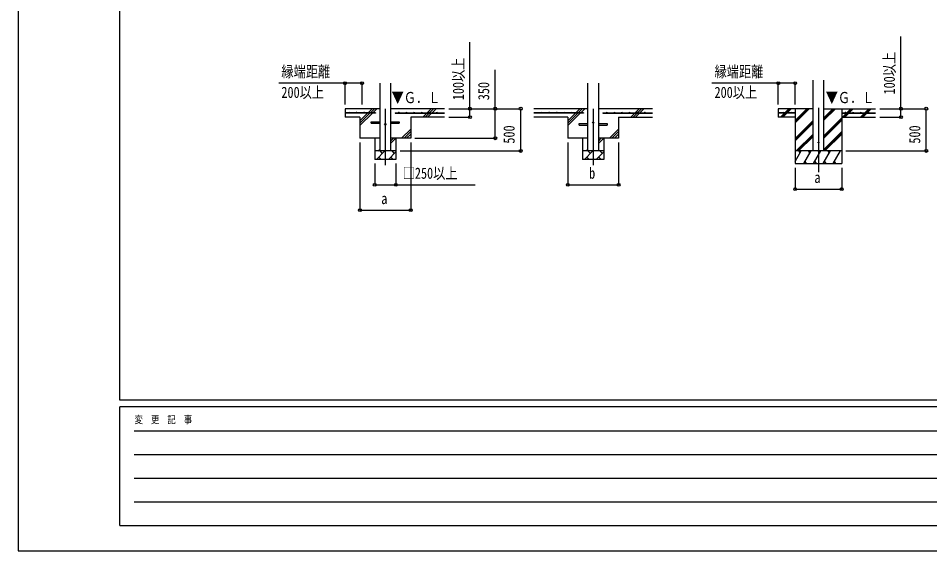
# Model space of a CAD drawing. Units: millimetres, scale not verified. Extents: x -16820 to 16820, y -11880 to 11880.
# Drawn here: x -16820 to -6047, y -11880 to -5584 of the extents above; entities that cross this region are included whole.
import ezdxf
from ezdxf.enums import TextEntityAlignment as Align

# ---------------------------------------------------------------- set-up
doc = ezdxf.new("R2010")
doc.units = ezdxf.units.MM
doc.header["$LTSCALE"] = 50
for name, color, linetype in [('0-4_YKK_12', 2, 'Continuous'), ('0-5_YKK_13', 4, 'Continuous'), ('0-6_YKK_A1', 4, 'Continuous'), ('0-7_YKK_D', 6, 'Continuous'), ('0-8_YKK_ZWAK', 7, 'Continuous')]:
    doc.layers.add(name, color=color, linetype=linetype)
doc.styles.add('ＭＳ ゴシック', font='')
doc.styles.get('ＭＳ ゴシック').set_extended_font_data('MS Gothic')

msp = doc.modelspace()

# ---------------------------------------------------------------- linework, layer by layer
at = {"layer": '0-4_YKK_12'}
for p, q in [((-12481.92, -6653), (-12481.92, -7318.95)), ((-10024.92, -6653), (-10024.92, -7318.95)), ((-7362.92, -6643.79), (-7362.92, -7403))]:
    msp.add_line(p, q, dxfattribs=at)
at = {"layer": '0-5_YKK_13'}
for p, q in [((-12646.92, -6810), (-12544.42, -6810)), ((-12646.92, -6826), (-12646.92, -6810)), ((-12646.92, -6826), (-12544.42, -6826)), ((-12419.42, -6810), (-12316.92, -6810)), ((-12419.42, -6826), (-12316.92, -6826)), ((-12316.92, -6810), (-12316.92, -6826)), ((-10189.92, -6830), (-10087.42, -6830)), ((-10189.92, -6846), (-10189.92, -6830)), ((-10189.92, -6846), (-10087.42, -6846)), ((-9962.42, -6830), (-9859.92, -6830)), ((-9962.42, -6846), (-9859.92, -6846)), ((-9859.92, -6830), (-9859.92, -6846))]:
    msp.add_line(p, q, dxfattribs=at)
for centre, radius in [((-12481.92, -6838), 8), ((-10024.92, -6818), 8), ((-7362.92, -7053), 5)]:
    msp.add_circle(centre, radius, dxfattribs=at)
at = {"layer": '0-6_YKK_A1'}
for p, q in [((-12544.42, -7153), (-12544.42, -6353)), ((-12419.42, -6353), (-12419.42, -7153)), ((-10087.42, -7153), (-10087.42, -6353)), ((-9962.42, -6353), (-9962.42, -7153)), ((-7425.42, -7153), (-7425.42, -6317.65)), ((-7300.42, -7153), (-7300.42, -6317.65)), ((-12544.42, -6653), (-12956.92, -6653)), ((-12956.92, -6653), (-12956.92, -6753)), ((-12685.99, -6700.5), (-12638.49, -6653)), ((-12657.71, -6700.5), (-12610.21, -6653)), ((-12629.42, -6700.5), (-12581.92, -6653)), ((-11781.92, -6653), (-12419.42, -6653)), ((-11985.99, -6700.5), (-11938.49, -6653)), ((-11957.71, -6700.5), (-11910.21, -6653)), ((-11929.42, -6700.5), (-11881.92, -6653)), ((-10087.42, -6653), (-10724.92, -6653)), ((-10228.99, -6700.5), (-10181.49, -6653)), ((-10200.71, -6700.5), (-10153.21, -6653)), ((-10172.42, -6700.5), (-10124.92, -6653)), ((-9324.92, -6653), (-9962.42, -6653)), ((-9528.99, -6700.5), (-9481.49, -6653)), ((-9500.71, -6700.5), (-9453.21, -6653)), ((-9472.42, -6700.5), (-9424.92, -6653)), ((-7758.96, -6700.5), (-7711.46, -6653)), ((-7744.81, -6700.5), (-7697.31, -6653)), ((-7730.67, -6700.5), (-7683.17, -6653)), ((-7637.92, -6653), (-7637.92, -7303)), ((-7637.92, -6819.88), (-7471.04, -6653)), ((-7637.92, -6805.74), (-7485.18, -6653)), ((-7637.92, -6791.6), (-7499.32, -6653)), ((-7300.42, -6790.75), (-7162.67, -6653)), ((-7300.42, -6776.61), (-7176.81, -6653)), ((-7300.42, -6762.46), (-7190.96, -6653)), ((-7300.42, -6653), (-6687.92, -6653)), ((-7087.92, -6653), (-7087.92, -7303)), ((-7026.32, -6700.5), (-6978.82, -6653)), ((-7012.18, -6700.5), (-6964.68, -6653)), ((-6998.04, -6700.5), (-6950.54, -6653)), ((-6814.19, -6700.5), (-6766.69, -6653)), ((-6800.05, -6700.5), (-6752.55, -6653)), ((-6785.91, -6700.5), (-6738.41, -6653)), ((-12596.92, -6700.5), (-12956.92, -6700.5)), ((-12596.92, -6705.5), (-12956.92, -6705.5)), ((-12781.92, -6753), (-12956.92, -6753)), ((-12781.92, -6853), (-12634.42, -6705.5)), ((-12781.92, -6796.43), (-12690.99, -6705.5)), ((-12781.92, -6824.72), (-12662.71, -6705.5)), ((-12781.92, -6753), (-12781.92, -7003)), ((-12596.92, -6700.5), (-12596.92, -6705.5)), ((-12366.92, -6700.5), (-11781.92, -6700.5)), ((-12366.92, -6700.5), (-12366.92, -6705.5)), ((-12366.92, -6705.5), (-11781.92, -6705.5)), ((-11781.92, -6753), (-12181.92, -6753)), ((-12181.92, -6753), (-12181.92, -7003)), ((-12038.49, -6753), (-11990.99, -6705.5)), ((-12010.21, -6753), (-11962.71, -6705.5)), ((-11981.92, -6753), (-11934.42, -6705.5)), ((-10139.92, -6700.5), (-10724.92, -6700.5)), ((-10139.92, -6705.5), (-10724.92, -6705.5)), ((-10324.92, -6753), (-10724.92, -6753)), ((-10324.92, -6853), (-10177.42, -6705.5)), ((-10324.92, -6796.43), (-10233.99, -6705.5)), ((-10324.92, -6824.72), (-10205.71, -6705.5)), ((-10324.92, -6753), (-10324.92, -7003)), ((-10139.92, -6700.5), (-10139.92, -6705.5)), ((-9909.92, -6700.5), (-9324.92, -6700.5)), ((-9909.92, -6700.5), (-9909.92, -6705.5)), ((-9909.92, -6705.5), (-9324.92, -6705.5)), ((-9724.92, -6753), (-9724.92, -7003)), ((-9724.92, -6753), (-9324.92, -6753)), ((-9581.49, -6753), (-9533.99, -6705.5)), ((-9553.21, -6753), (-9505.71, -6705.5)), ((-9524.92, -6753), (-9477.42, -6705.5)), ((-7637.92, -6700.5), (-7837.92, -6700.5)), ((-7637.92, -6705.5), (-7837.92, -6705.5)), ((-7637.92, -6753), (-7837.92, -6753)), ((-7810.05, -6751.6), (-7763.96, -6705.5)), ((-7797.31, -6753), (-7749.81, -6705.5)), ((-7783.17, -6753), (-7735.67, -6705.5)), ((-7637.92, -6700.5), (-7637.92, -6705.5)), ((-7300.42, -6974.59), (-7087.92, -6762.1)), ((-7300.42, -6988.74), (-7087.92, -6776.24)), ((-7087.92, -6700.5), (-6687.92, -6700.5)), ((-7087.92, -6700.5), (-7087.92, -6705.5)), ((-7087.92, -6705.5), (-6687.92, -6705.5)), ((-7087.92, -6753), (-6687.92, -6753)), ((-7078.82, -6753), (-7031.32, -6705.5)), ((-7064.68, -6753), (-7017.18, -6705.5)), ((-7050.54, -6753), (-7003.04, -6705.5)), ((-6866.69, -6753), (-6819.19, -6705.5)), ((-6852.55, -6753), (-6805.05, -6705.5)), ((-6838.41, -6753), (-6790.91, -6705.5)), ((-7637.92, -7003.73), (-7425.42, -6791.23)), ((-7637.92, -7017.87), (-7425.42, -6805.37)), ((-7637.92, -7032.01), (-7425.42, -6819.51)), ((-7300.42, -7002.88), (-7087.92, -6790.38)), ((-12288.49, -7003), (-12181.92, -6896.43)), ((-12260.21, -7003), (-12181.92, -6924.72)), ((-12231.92, -7003), (-12181.92, -6953)), ((-9831.49, -7003), (-9724.92, -6896.43)), ((-9803.21, -7003), (-9724.92, -6924.72)), ((-9774.92, -7003), (-9724.92, -6953)), ((-7625.06, -7153), (-7425.42, -6953.36)), ((-7610.92, -7153), (-7425.42, -6967.5)), ((-7596.78, -7153), (-7425.42, -6981.64)), ((-7300.42, -7136.72), (-7087.92, -6924.23)), ((-7300.42, -7150.87), (-7087.92, -6938.37)), ((-7288.41, -7153), (-7087.92, -6952.51)), ((-12544.42, -7003), (-12781.92, -7003)), ((-12606.92, -7003), (-12606.92, -7253)), ((-12419.42, -7064.67), (-12357.75, -7003)), ((-12419.42, -7036.38), (-12386.04, -7003)), ((-12181.92, -7003), (-12419.42, -7003)), ((-12356.92, -7003), (-12356.92, -7253)), ((-10087.42, -7003), (-10324.92, -7003)), ((-10149.92, -7003), (-10149.92, -7253)), ((-9962.42, -7064.67), (-9900.75, -7003)), ((-9962.42, -7036.38), (-9929.04, -7003)), ((-9724.92, -7003), (-9962.42, -7003)), ((-9899.92, -7003), (-9899.92, -7253)), ((-12356.92, -7153), (-12606.92, -7153)), ((-12586.18, -7253), (-12486.18, -7153)), ((-12564.32, -7153), (-12544.42, -7133.1)), ((-12514.74, -7181.55), (-12543.29, -7153)), ((-12444.76, -7253), (-12356.92, -7165.16)), ((-12373.32, -7181.55), (-12401.87, -7153)), ((-9899.92, -7153), (-10149.92, -7153)), ((-10129.18, -7253), (-10029.18, -7153)), ((-10107.32, -7153), (-10087.42, -7133.1)), ((-10057.74, -7181.55), (-10086.29, -7153)), ((-9987.76, -7253), (-9899.92, -7165.16)), ((-9916.32, -7181.55), (-9944.87, -7153)), ((-7087.92, -7153), (-7637.92, -7153)), ((-7637.92, -7278.45), (-7565.49, -7153)), ((-7580.49, -7178.98), (-7595.49, -7153)), ((-7536.62, -7303), (-7450.02, -7153)), ((-7465.02, -7178.98), (-7480.02, -7153)), ((-7421.15, -7303), (-7334.55, -7153)), ((-7349.55, -7178.98), (-7364.55, -7153)), ((-7305.68, -7303), (-7219.08, -7153)), ((-7234.08, -7178.98), (-7249.08, -7153)), ((-7190.21, -7303), (-7103.61, -7153)), ((-7133.61, -7153), (-7133.61, -7153)), ((-12356.92, -7253), (-12606.92, -7253)), ((-12557.63, -7224.45), (-12529.08, -7253)), ((-12416.21, -7224.45), (-12387.66, -7253)), ((-9899.92, -7253), (-10149.92, -7253)), ((-10100.63, -7224.45), (-10072.08, -7253)), ((-9959.21, -7224.45), (-9930.66, -7253)), ((-7637.92, -7303), (-7087.92, -7303)), ((-7521.63, -7277.02), (-7506.63, -7303)), ((-7406.16, -7277.02), (-7391.16, -7303)), ((-7290.68, -7277.02), (-7275.69, -7303)), ((-7175.22, -7277.02), (-7160.22, -7303))]:
    msp.add_line(p, q, dxfattribs=at)
msp.add_lwpolyline([(-7425.42, -6653), (-7837.92, -6653), (-7837.92, -6753)], dxfattribs=at)
for centre in [(-12911.92, -6698), (-12821.92, -6698), (-12731.92, -6698), (-12641.92, -6698), (-12321.92, -6698), (-12231.92, -6698), (-12141.92, -6698), (-12051.92, -6698), (-11961.92, -6698), (-11871.92, -6698), (-10634.92, -6698), (-10544.92, -6698), (-10454.92, -6698), (-10364.92, -6698), (-10274.92, -6698), (-10184.92, -6698), (-9864.92, -6698), (-9774.92, -6698), (-9684.92, -6698), (-9594.92, -6698), (-9504.92, -6698), (-9414.92, -6698), (-7772.92, -6698), (-7682.92, -6698), (-7042.92, -6698), (-6952.92, -6698), (-6862.92, -6698), (-6772.92, -6698)]:
    msp.add_circle(centre, 2.5, dxfattribs=at)
at = {"layer": '0-7_YKK_D'}
for p, q in [((-12956.92, -6603), (-12956.92, -6352)), ((-12756.92, -6603), (-12756.92, -6352)), ((-7837.92, -6603), (-7837.92, -6352)), ((-7637.92, -6603), (-7637.92, -6352)), ((-11731.92, -6653), (-11480.92, -6653)), ((-11731.92, -6653), (-10880.92, -6653)), ((-11731.92, -6653), (-11180.92, -6653)), ((-10881.92, -7153), (-10881.92, -6653)), ((-6637.92, -6653), (-6086.92, -6653)), ((-6637.92, -6653), (-6386.92, -6653)), ((-6087.92, -7153), (-6087.92, -6653)), ((-11731.92, -6753), (-11480.92, -6753)), ((-6637.92, -6753), (-6386.92, -6753)), ((-12781.92, -7053), (-12781.92, -7854)), ((-12180.92, -7053), (-12180.92, -7854)), ((-12131.92, -7003), (-11180.92, -7003)), ((-10324.92, -7053), (-10324.92, -7554)), ((-9724.92, -7053), (-9724.92, -7554)), ((-12306.92, -7153), (-10880.92, -7153)), ((-7037.92, -7153), (-6086.92, -7153)), ((-12606.92, -7303), (-12606.92, -7554)), ((-12356.92, -7303), (-12356.92, -7554)), ((-7637.92, -7353), (-7637.92, -7604)), ((-7087.92, -7353), (-7087.92, -7604)), ((-10324.92, -7553), (-9724.92, -7553)), ((-7637.92, -7603), (-7087.92, -7603)), ((-12781.92, -7853), (-12180.92, -7853))]:
    msp.add_line(p, q, dxfattribs=at)
for points in [[(-6387.92, -6753), (-6387.92, -6653), (-6387.92, -5800.2)], [(-11481.92, -6753), (-11481.92, -6653), (-11481.92, -5868.2)], [(-11181.92, -7003), (-11181.92, -6653), (-11181.92, -6194.6)], [(-12756.92, -6353), (-12956.92, -6353), (-13741.72, -6353)], [(-7637.92, -6353), (-7837.92, -6353), (-8622.72, -6353)], [(-12606.92, -7553), (-12356.92, -7553), (-11418.52, -7553)]]:
    msp.add_lwpolyline(points, dxfattribs=at)
for centre in [(-12956.92, -6353), (-12756.92, -6353), (-7837.92, -6353), (-7637.92, -6353), (-11481.92, -6653), (-11181.92, -6653), (-10881.92, -6653), (-6387.92, -6653), (-6087.92, -6653), (-11481.92, -6753), (-6387.92, -6753), (-11181.92, -7003), (-10881.92, -7153), (-6087.92, -7153), (-12606.92, -7553), (-12356.92, -7553), (-10324.92, -7553), (-9724.92, -7553), (-7637.92, -7603), (-7087.92, -7603), (-12781.92, -7853), (-12180.92, -7853)]:
    msp.add_circle(centre, 17, dxfattribs=at)
at = {"layer": '0-8_YKK_ZWAK'}
for p, q in [((-15619.92, -10100), (-15619.92, 11100)), ((15580.08, -10100), (-15619.92, -10100)), ((-5219.92, -10180), (-15619.92, -10180)), ((-15619.92, -11580), (-15619.92, -10180)), ((-15449.92, -10460), (-5419.92, -10460)), ((-15449.92, -10740), (-5419.92, -10740)), ((-15449.92, -11020), (-5419.92, -11020)), ((-15449.92, -11300), (-5419.92, -11300)), ((-15619.92, -11580), (-5219.92, -11580))]:
    msp.add_line(p, q, dxfattribs=at)
msp.add_lwpolyline([(-16820, -11880), (16820, -11880), (16820, 11880), (-16820, 11880)], close=True, dxfattribs=at)

# ---------------------------------------------------------------- texts
at = {"layer": '0-6_YKK_A1', "style": 'ＭＳ ゴシック', "width": 0.8}
for p in [(-12407.6, -6627), (-7276.6, -6627)]:
    msp.add_text('▼Ｇ．Ｌ', height=132, dxfattribs=at).set_placement(p, align=Align.BOTTOM_LEFT)
at = {"layer": '0-7_YKK_D', "style": 'ＭＳ ゴシック', "width": 0.8}
for s, p in [('100以上', (-6419.92, -6485)), ('100以上', (-11513.92, -6553)), ('350', (-11213.92, -6553)), ('500', (-10913.92, -7066.2)), ('500', (-6119.92, -7066.2))]:
    msp.add_text(s, height=132, rotation=90, dxfattribs=at).set_placement(p, align=Align.BOTTOM_LEFT)
for s, p in [('縁端距離', (-13709.72, -6321)), ('縁端距離', (-8590.72, -6321)), ('200以上', (-13709.72, -6565)), ('200以上', (-8590.72, -6565)), ('□250以上', (-12276.12, -7521)), ('b', (-10072.92, -7521)), ('a', (-7410.92, -7571)), ('a', (-12529.42, -7821))]:
    msp.add_text(s, height=132, dxfattribs=at).set_placement(p, align=Align.BOTTOM_LEFT)
at = {"layer": '0-8_YKK_ZWAK', "style": 'ＭＳ ゴシック', "width": 0.8}
msp.add_text('変  更  記  事', height=87.98, dxfattribs=at).set_placement((-15445.24, -10400), align=Align.BOTTOM_LEFT)

doc.saveas('drawing.dxf')
